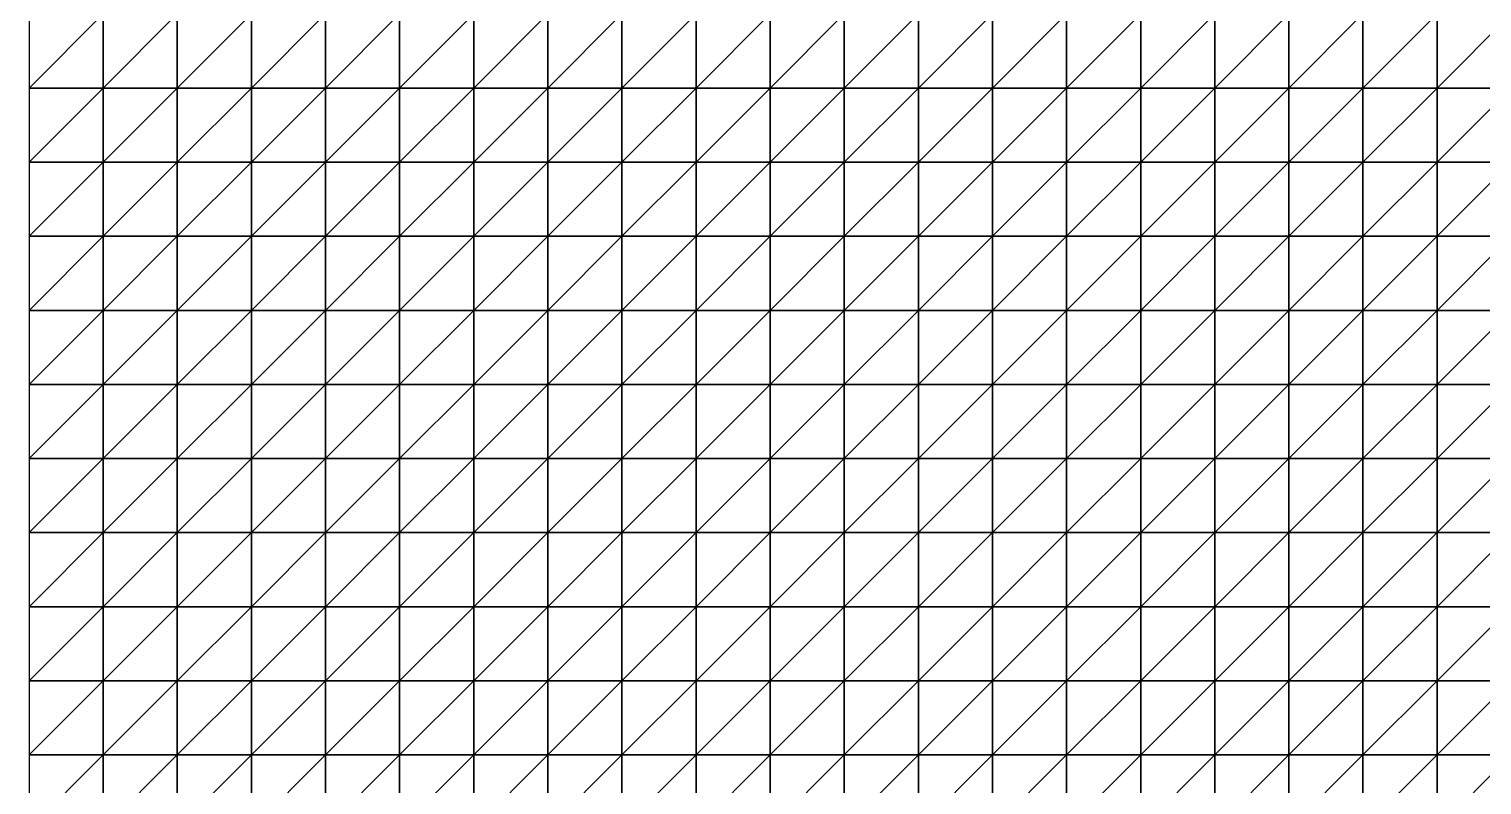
# Model space of a CAD drawing. Header units: metres. Extents: x 351000 to 353000, y 7455000 to 7457000.
# Drawn here: x 351000 to 351490.1, y 7456489.9 to 7456744.9 of the extents above; entities that cross this region are included whole.
import ezdxf

# ---------------------------------------------------------------- set-up
doc = ezdxf.new("R2010")
doc.units = ezdxf.units.M

msp = doc.modelspace()

# ---------------------------------------------------------------- linework, layer by layer
at = {"layer": 'BASE_OF_COVER_BOC'}
for points in [[(351000, 7456725, 1212.28), (351025, 7456725, 1211.44), (351025, 7456750, 1207.44)], [(351000, 7456725, 1212.28), (351025, 7456750, 1207.44), (351000, 7456750, 1208.28)], [(351025, 7456725, 1211.44), (351050, 7456725, 1209.77), (351050, 7456750, 1206.14)], [(351025, 7456725, 1211.44), (351050, 7456750, 1206.14), (351025, 7456750, 1207.44)], [(351050, 7456725, 1209.77), (351075, 7456725, 1208), (351075, 7456750, 1205.18)], [(351050, 7456725, 1209.77), (351075, 7456750, 1205.18), (351050, 7456750, 1206.14)], [(351075, 7456725, 1208), (351100, 7456725, 1206.81), (351100, 7456750, 1204.99)], [(351075, 7456725, 1208), (351100, 7456750, 1204.99), (351075, 7456750, 1205.18)], [(351100, 7456725, 1206.81), (351125, 7456725, 1206.5), (351125, 7456750, 1205.55)], [(351100, 7456725, 1206.81), (351125, 7456750, 1205.55), (351100, 7456750, 1204.99)], [(351125, 7456725, 1206.5), (351150, 7456725, 1206.9), (351150, 7456750, 1206.44)], [(351125, 7456725, 1206.5), (351150, 7456750, 1206.44), (351125, 7456750, 1205.55)], [(351150, 7456725, 1206.9), (351175, 7456725, 1207.53), (351175, 7456750, 1207.12)], [(351150, 7456725, 1206.9), (351175, 7456750, 1207.12), (351150, 7456750, 1206.44)], [(351175, 7456725, 1207.53), (351200, 7456725, 1207.84), (351200, 7456750, 1207.19)], [(351175, 7456725, 1207.53), (351200, 7456750, 1207.19), (351175, 7456750, 1207.12)], [(351200, 7456725, 1207.84), (351225, 7456725, 1207.48), (351225, 7456750, 1206.59)], [(351200, 7456725, 1207.84), (351225, 7456750, 1206.59), (351200, 7456750, 1207.19)], [(351225, 7456725, 1207.48), (351250, 7456725, 1206.52), (351250, 7456750, 1205.65)], [(351225, 7456725, 1207.48), (351250, 7456750, 1205.65), (351225, 7456750, 1206.59)], [(351250, 7456725, 1206.52), (351275, 7456725, 1205.38), (351275, 7456750, 1204.88)], [(351250, 7456725, 1206.52), (351275, 7456750, 1204.88), (351250, 7456750, 1205.65)], [(351275, 7456725, 1205.38), (351300, 7456725, 1204.66), (351300, 7456750, 1204.74)], [(351275, 7456725, 1205.38), (351300, 7456750, 1204.74), (351275, 7456750, 1204.88)], [(351300, 7456725, 1204.66), (351325, 7456725, 1204.83), (351325, 7456750, 1205.37)], [(351300, 7456725, 1204.66), (351325, 7456750, 1205.37), (351300, 7456750, 1204.74)], [(351325, 7456725, 1204.83), (351350, 7456725, 1206), (351350, 7456750, 1206.58)], [(351325, 7456725, 1204.83), (351350, 7456750, 1206.58), (351325, 7456750, 1205.37)], [(351350, 7456725, 1206), (351375, 7456725, 1207.91), (351375, 7456750, 1207.95)], [(351350, 7456725, 1206), (351375, 7456750, 1207.95), (351350, 7456750, 1206.58)], [(351375, 7456725, 1207.91), (351400, 7456725, 1210.06), (351400, 7456750, 1209.09)], [(351375, 7456725, 1207.91), (351400, 7456750, 1209.09), (351375, 7456750, 1207.95)], [(351400, 7456725, 1210.06), (351425, 7456725, 1211.97), (351425, 7456750, 1209.83)], [(351400, 7456725, 1210.06), (351425, 7456750, 1209.83), (351400, 7456750, 1209.09)], [(351425, 7456725, 1211.97), (351450, 7456725, 1213.38), (351450, 7456750, 1210.35)], [(351425, 7456725, 1211.97), (351450, 7456750, 1210.35), (351425, 7456750, 1209.83)], [(351450, 7456725, 1213.38), (351475, 7456725, 1214.37), (351475, 7456750, 1211.01)], [(351450, 7456725, 1213.38), (351475, 7456750, 1211.01), (351450, 7456750, 1210.35)], [(351475, 7456725, 1214.37), (351500, 7456725, 1215.24), (351500, 7456750, 1212.17)], [(351475, 7456725, 1214.37), (351500, 7456750, 1212.17), (351475, 7456750, 1211.01)], [(351000, 7456700, 1213.15), (351025, 7456700, 1212.87), (351025, 7456725, 1211.44)], [(351000, 7456700, 1213.15), (351025, 7456725, 1211.44), (351000, 7456725, 1212.28)], [(351025, 7456700, 1212.87), (351050, 7456700, 1211.71), (351050, 7456725, 1209.77)], [(351025, 7456700, 1212.87), (351050, 7456725, 1209.77), (351025, 7456725, 1211.44)], [(351050, 7456700, 1211.71), (351075, 7456700, 1210.14), (351075, 7456725, 1208)], [(351050, 7456700, 1211.71), (351075, 7456725, 1208), (351050, 7456725, 1209.77)], [(351075, 7456700, 1210.14), (351100, 7456700, 1208.77), (351100, 7456725, 1206.81)], [(351075, 7456700, 1210.14), (351100, 7456725, 1206.81), (351075, 7456725, 1208)], [(351100, 7456700, 1208.77), (351125, 7456700, 1208.09), (351125, 7456725, 1206.5)], [(351100, 7456700, 1208.77), (351125, 7456725, 1206.5), (351100, 7456725, 1206.81)], [(351125, 7456700, 1208.09), (351150, 7456700, 1208.22), (351150, 7456725, 1206.9)], [(351125, 7456700, 1208.09), (351150, 7456725, 1206.9), (351125, 7456725, 1206.5)], [(351150, 7456700, 1208.22), (351175, 7456700, 1208.92), (351175, 7456725, 1207.53)], [(351150, 7456700, 1208.22), (351175, 7456725, 1207.53), (351150, 7456725, 1206.9)], [(351175, 7456700, 1208.92), (351200, 7456700, 1209.65), (351200, 7456725, 1207.84)], [(351175, 7456700, 1208.92), (351200, 7456725, 1207.84), (351175, 7456725, 1207.53)], [(351200, 7456700, 1209.65), (351225, 7456700, 1209.91), (351225, 7456725, 1207.48)], [(351200, 7456700, 1209.65), (351225, 7456725, 1207.48), (351200, 7456725, 1207.84)], [(351225, 7456700, 1209.91), (351250, 7456700, 1209.45), (351250, 7456725, 1206.52)], [(351225, 7456700, 1209.91), (351250, 7456725, 1206.52), (351225, 7456725, 1207.48)], [(351250, 7456700, 1209.45), (351275, 7456700, 1208.44), (351275, 7456725, 1205.38)], [(351250, 7456700, 1209.45), (351275, 7456725, 1205.38), (351250, 7456725, 1206.52)], [(351275, 7456700, 1208.44), (351300, 7456700, 1207.4), (351300, 7456725, 1204.66)], [(351275, 7456700, 1208.44), (351300, 7456725, 1204.66), (351275, 7456725, 1205.38)], [(351300, 7456700, 1207.4), (351325, 7456700, 1206.96), (351325, 7456725, 1204.83)], [(351300, 7456700, 1207.4), (351325, 7456725, 1204.83), (351300, 7456725, 1204.66)], [(351325, 7456700, 1206.96), (351350, 7456700, 1207.53), (351350, 7456725, 1206)], [(351325, 7456700, 1206.96), (351350, 7456725, 1206), (351325, 7456725, 1204.83)], [(351350, 7456700, 1207.53), (351375, 7456700, 1209.17), (351375, 7456725, 1207.91)], [(351350, 7456700, 1207.53), (351375, 7456725, 1207.91), (351350, 7456725, 1206)], [(351375, 7456700, 1209.17), (351400, 7456700, 1211.49), (351400, 7456725, 1210.06)], [(351375, 7456700, 1209.17), (351400, 7456725, 1210.06), (351375, 7456725, 1207.91)], [(351400, 7456700, 1211.49), (351425, 7456700, 1213.92), (351425, 7456725, 1211.97)], [(351400, 7456700, 1211.49), (351425, 7456725, 1211.97), (351400, 7456725, 1210.06)], [(351425, 7456700, 1213.92), (351450, 7456700, 1215.88), (351450, 7456725, 1213.38)], [(351425, 7456700, 1213.92), (351450, 7456725, 1213.38), (351425, 7456725, 1211.97)], [(351450, 7456700, 1215.88), (351475, 7456700, 1217.1), (351475, 7456725, 1214.37)], [(351450, 7456700, 1215.88), (351475, 7456725, 1214.37), (351450, 7456725, 1213.38)], [(351475, 7456700, 1217.1), (351500, 7456700, 1217.68), (351500, 7456725, 1215.24)], [(351475, 7456700, 1217.1), (351500, 7456725, 1215.24), (351475, 7456725, 1214.37)], [(351000, 7456675, 1211.35), (351025, 7456675, 1212.09), (351025, 7456700, 1212.87)], [(351000, 7456675, 1211.35), (351025, 7456700, 1212.87), (351000, 7456700, 1213.15)], [(351025, 7456675, 1212.09), (351050, 7456675, 1212.28), (351050, 7456700, 1211.71)], [(351025, 7456675, 1212.09), (351050, 7456700, 1211.71), (351025, 7456700, 1212.87)], [(351050, 7456675, 1212.28), (351075, 7456675, 1211.93), (351075, 7456700, 1210.14)], [(351050, 7456675, 1212.28), (351075, 7456700, 1210.14), (351050, 7456700, 1211.71)], [(351075, 7456675, 1211.93), (351100, 7456675, 1211.34), (351100, 7456700, 1208.77)], [(351075, 7456675, 1211.93), (351100, 7456700, 1208.77), (351075, 7456700, 1210.14)], [(351100, 7456675, 1211.34), (351125, 7456675, 1210.93), (351125, 7456700, 1208.09)], [(351100, 7456675, 1211.34), (351125, 7456700, 1208.09), (351100, 7456700, 1208.77)], [(351125, 7456675, 1210.93), (351150, 7456675, 1211.04), (351150, 7456700, 1208.22)], [(351125, 7456675, 1210.93), (351150, 7456700, 1208.22), (351125, 7456700, 1208.09)], [(351150, 7456675, 1211.04), (351175, 7456675, 1211.72), (351175, 7456700, 1208.92)], [(351150, 7456675, 1211.04), (351175, 7456700, 1208.92), (351150, 7456700, 1208.22)], [(351175, 7456675, 1211.72), (351200, 7456675, 1212.69), (351200, 7456700, 1209.65)], [(351175, 7456675, 1211.72), (351200, 7456700, 1209.65), (351175, 7456700, 1208.92)], [(351200, 7456675, 1212.69), (351225, 7456675, 1213.47), (351225, 7456700, 1209.91)], [(351200, 7456675, 1212.69), (351225, 7456700, 1209.91), (351200, 7456700, 1209.65)], [(351225, 7456675, 1213.47), (351250, 7456675, 1213.65), (351250, 7456700, 1209.45)], [(351225, 7456675, 1213.47), (351250, 7456700, 1209.45), (351225, 7456700, 1209.91)], [(351250, 7456675, 1213.65), (351275, 7456675, 1213.09), (351275, 7456700, 1208.44)], [(351250, 7456675, 1213.65), (351275, 7456700, 1208.44), (351250, 7456700, 1209.45)], [(351275, 7456675, 1213.09), (351300, 7456675, 1212.06), (351300, 7456700, 1207.4)], [(351275, 7456675, 1213.09), (351300, 7456700, 1207.4), (351275, 7456700, 1208.44)], [(351300, 7456675, 1212.06), (351325, 7456675, 1211.11), (351325, 7456700, 1206.96)], [(351300, 7456675, 1212.06), (351325, 7456700, 1206.96), (351300, 7456700, 1207.4)], [(351325, 7456675, 1211.11), (351350, 7456675, 1210.84), (351350, 7456700, 1207.53)], [(351325, 7456675, 1211.11), (351350, 7456700, 1207.53), (351325, 7456700, 1206.96)], [(351350, 7456675, 1210.84), (351375, 7456675, 1211.59), (351375, 7456700, 1209.17)], [(351350, 7456675, 1210.84), (351375, 7456700, 1209.17), (351350, 7456700, 1207.53)], [(351375, 7456675, 1211.59), (351400, 7456675, 1213.31), (351400, 7456700, 1211.49)], [(351375, 7456675, 1211.59), (351400, 7456700, 1211.49), (351375, 7456700, 1209.17)], [(351400, 7456675, 1213.31), (351425, 7456675, 1215.52), (351425, 7456700, 1213.92)], [(351400, 7456675, 1213.31), (351425, 7456700, 1213.92), (351400, 7456700, 1211.49)], [(351425, 7456675, 1215.52), (351450, 7456675, 1217.59), (351450, 7456700, 1215.88)], [(351425, 7456675, 1215.52), (351450, 7456700, 1215.88), (351425, 7456700, 1213.92)], [(351450, 7456675, 1217.59), (351475, 7456675, 1218.98), (351475, 7456700, 1217.1)], [(351450, 7456675, 1217.59), (351475, 7456700, 1217.1), (351450, 7456700, 1215.88)], [(351475, 7456675, 1218.98), (351500, 7456675, 1219.47), (351500, 7456700, 1217.68)], [(351475, 7456675, 1218.98), (351500, 7456700, 1217.68), (351475, 7456700, 1217.1)], [(351000, 7456650, 1208.19), (351025, 7456650, 1210.13), (351025, 7456675, 1212.09)], [(351000, 7456650, 1208.19), (351025, 7456675, 1212.09), (351000, 7456675, 1211.35)], [(351025, 7456650, 1210.13), (351050, 7456650, 1212.06), (351050, 7456675, 1212.28)], [(351025, 7456650, 1210.13), (351050, 7456675, 1212.28), (351025, 7456675, 1212.09)], [(351050, 7456650, 1212.06), (351075, 7456650, 1213.54), (351075, 7456675, 1211.93)], [(351050, 7456650, 1212.06), (351075, 7456675, 1211.93), (351050, 7456675, 1212.28)], [(351075, 7456650, 1213.54), (351100, 7456650, 1214.39), (351100, 7456675, 1211.34)], [(351075, 7456650, 1213.54), (351100, 7456675, 1211.34), (351075, 7456675, 1211.93)], [(351100, 7456650, 1214.39), (351125, 7456650, 1214.78), (351125, 7456675, 1210.93)], [(351100, 7456650, 1214.39), (351125, 7456675, 1210.93), (351100, 7456675, 1211.34)], [(351125, 7456650, 1214.78), (351150, 7456650, 1215.08), (351150, 7456675, 1211.04)], [(351125, 7456650, 1214.78), (351150, 7456675, 1211.04), (351125, 7456675, 1210.93)], [(351150, 7456650, 1215.08), (351175, 7456650, 1215.58), (351175, 7456675, 1211.72)], [(351150, 7456650, 1215.08), (351175, 7456675, 1211.72), (351150, 7456675, 1211.04)], [(351175, 7456650, 1215.58), (351200, 7456650, 1216.38), (351200, 7456675, 1212.69)], [(351175, 7456650, 1215.58), (351200, 7456675, 1212.69), (351175, 7456675, 1211.72)], [(351200, 7456650, 1216.38), (351225, 7456650, 1217.26), (351225, 7456675, 1213.47)], [(351200, 7456650, 1216.38), (351225, 7456675, 1213.47), (351200, 7456675, 1212.69)], [(351225, 7456650, 1217.26), (351250, 7456650, 1217.85), (351250, 7456675, 1213.65)], [(351225, 7456650, 1217.26), (351250, 7456675, 1213.65), (351225, 7456675, 1213.47)], [(351250, 7456650, 1217.85), (351275, 7456650, 1217.82), (351275, 7456675, 1213.09)], [(351250, 7456650, 1217.85), (351275, 7456675, 1213.09), (351250, 7456675, 1213.65)], [(351275, 7456650, 1217.82), (351300, 7456650, 1217.13), (351300, 7456675, 1212.06)], [(351275, 7456650, 1217.82), (351300, 7456675, 1212.06), (351275, 7456675, 1213.09)], [(351300, 7456650, 1217.13), (351325, 7456650, 1216.06), (351325, 7456675, 1211.11)], [(351300, 7456650, 1217.13), (351325, 7456675, 1211.11), (351300, 7456675, 1212.06)], [(351325, 7456650, 1216.06), (351350, 7456650, 1215.14), (351350, 7456675, 1210.84)], [(351325, 7456650, 1216.06), (351350, 7456675, 1210.84), (351325, 7456675, 1211.11)], [(351350, 7456650, 1215.14), (351375, 7456650, 1214.9), (351375, 7456675, 1211.59)], [(351350, 7456650, 1215.14), (351375, 7456675, 1211.59), (351350, 7456675, 1210.84)], [(351375, 7456650, 1214.9), (351400, 7456650, 1215.59), (351400, 7456675, 1213.31)], [(351375, 7456650, 1214.9), (351400, 7456675, 1213.31), (351375, 7456675, 1211.59)], [(351400, 7456650, 1215.59), (351425, 7456650, 1217.07), (351425, 7456675, 1215.52)], [(351400, 7456650, 1215.59), (351425, 7456675, 1215.52), (351400, 7456675, 1213.31)], [(351425, 7456650, 1217.07), (351450, 7456650, 1218.84), (351450, 7456675, 1217.59)], [(351425, 7456650, 1217.07), (351450, 7456675, 1217.59), (351425, 7456675, 1215.52)], [(351450, 7456650, 1218.84), (351475, 7456650, 1220.29), (351475, 7456675, 1218.98)], [(351450, 7456650, 1218.84), (351475, 7456675, 1218.98), (351450, 7456675, 1217.59)], [(351475, 7456650, 1220.29), (351500, 7456650, 1220.98), (351500, 7456675, 1219.47)], [(351475, 7456650, 1220.29), (351500, 7456675, 1219.47), (351475, 7456675, 1218.98)], [(351000, 7456625, 1205.22), (351025, 7456625, 1208.11), (351025, 7456650, 1210.13)], [(351000, 7456625, 1205.22), (351025, 7456650, 1210.13), (351000, 7456650, 1208.19)], [(351025, 7456625, 1208.11), (351050, 7456625, 1211.53), (351050, 7456650, 1212.06)], [(351025, 7456625, 1208.11), (351050, 7456650, 1212.06), (351025, 7456650, 1210.13)], [(351050, 7456625, 1211.53), (351075, 7456625, 1214.75), (351075, 7456650, 1213.54)], [(351050, 7456625, 1211.53), (351075, 7456650, 1213.54), (351050, 7456650, 1212.06)], [(351075, 7456625, 1214.75), (351100, 7456625, 1217.17), (351100, 7456650, 1214.39)], [(351075, 7456625, 1214.75), (351100, 7456650, 1214.39), (351075, 7456650, 1213.54)], [(351100, 7456625, 1217.17), (351125, 7456625, 1218.6), (351125, 7456650, 1214.78)], [(351100, 7456625, 1217.17), (351125, 7456650, 1214.78), (351100, 7456650, 1214.39)], [(351125, 7456625, 1218.6), (351150, 7456625, 1219.21), (351150, 7456650, 1215.08)], [(351125, 7456625, 1218.6), (351150, 7456650, 1215.08), (351125, 7456650, 1214.78)], [(351150, 7456625, 1219.21), (351175, 7456625, 1219.45), (351175, 7456650, 1215.58)], [(351150, 7456625, 1219.21), (351175, 7456650, 1215.58), (351150, 7456650, 1215.08)], [(351175, 7456625, 1219.45), (351200, 7456625, 1219.74), (351200, 7456650, 1216.38)], [(351175, 7456625, 1219.45), (351200, 7456650, 1216.38), (351175, 7456650, 1215.58)], [(351200, 7456625, 1219.74), (351225, 7456625, 1220.26), (351225, 7456650, 1217.26)], [(351200, 7456625, 1219.74), (351225, 7456650, 1217.26), (351200, 7456650, 1216.38)], [(351225, 7456625, 1220.26), (351250, 7456625, 1220.89), (351250, 7456650, 1217.85)], [(351225, 7456625, 1220.26), (351250, 7456650, 1217.85), (351225, 7456650, 1217.26)], [(351250, 7456625, 1220.89), (351275, 7456625, 1221.3), (351275, 7456650, 1217.82)], [(351250, 7456625, 1220.89), (351275, 7456650, 1217.82), (351250, 7456650, 1217.85)], [(351275, 7456625, 1221.3), (351300, 7456625, 1221.2), (351300, 7456650, 1217.13)], [(351275, 7456625, 1221.3), (351300, 7456650, 1217.13), (351275, 7456650, 1217.82)], [(351300, 7456625, 1221.2), (351325, 7456625, 1220.54), (351325, 7456650, 1216.06)], [(351300, 7456625, 1221.2), (351325, 7456650, 1216.06), (351300, 7456650, 1217.13)], [(351325, 7456625, 1220.54), (351350, 7456625, 1219.57), (351350, 7456650, 1215.14)], [(351325, 7456625, 1220.54), (351350, 7456650, 1215.14), (351325, 7456650, 1216.06)], [(351350, 7456625, 1219.57), (351375, 7456625, 1218.74), (351375, 7456650, 1214.9)], [(351350, 7456625, 1219.57), (351375, 7456650, 1214.9), (351350, 7456650, 1215.14)], [(351375, 7456625, 1218.74), (351400, 7456625, 1218.5), (351400, 7456650, 1215.59)], [(351375, 7456625, 1218.74), (351400, 7456650, 1215.59), (351375, 7456650, 1214.9)], [(351400, 7456625, 1218.5), (351425, 7456625, 1219.05), (351425, 7456650, 1217.07)], [(351400, 7456625, 1218.5), (351425, 7456650, 1217.07), (351400, 7456650, 1215.59)], [(351425, 7456625, 1219.05), (351450, 7456625, 1220.23), (351450, 7456650, 1218.84)], [(351425, 7456625, 1219.05), (351450, 7456650, 1218.84), (351425, 7456650, 1217.07)], [(351450, 7456625, 1220.23), (351475, 7456625, 1221.6), (351475, 7456650, 1220.29)], [(351450, 7456625, 1220.23), (351475, 7456650, 1220.29), (351450, 7456650, 1218.84)], [(351475, 7456625, 1221.6), (351500, 7456625, 1222.65), (351500, 7456650, 1220.98)], [(351475, 7456625, 1221.6), (351500, 7456650, 1220.98), (351475, 7456650, 1220.29)], [(351000, 7456600, 1203.55), (351025, 7456600, 1206.78), (351025, 7456625, 1208.11)], [(351000, 7456600, 1203.55), (351025, 7456625, 1208.11), (351000, 7456625, 1205.22)], [(351025, 7456600, 1206.78), (351050, 7456600, 1210.89), (351050, 7456625, 1211.53)], [(351025, 7456600, 1206.78), (351050, 7456625, 1211.53), (351025, 7456625, 1208.11)], [(351050, 7456600, 1210.89), (351075, 7456600, 1215.1), (351075, 7456625, 1214.75)], [(351050, 7456600, 1210.89), (351075, 7456625, 1214.75), (351050, 7456625, 1211.53)], [(351075, 7456600, 1215.1), (351100, 7456600, 1218.64), (351100, 7456625, 1217.17)], [(351075, 7456600, 1215.1), (351100, 7456625, 1217.17), (351075, 7456625, 1214.75)], [(351100, 7456600, 1218.64), (351125, 7456600, 1220.96), (351125, 7456625, 1218.6)], [(351100, 7456600, 1218.64), (351125, 7456625, 1218.6), (351100, 7456625, 1217.17)], [(351125, 7456600, 1220.96), (351150, 7456600, 1221.99), (351150, 7456625, 1219.21)], [(351125, 7456600, 1220.96), (351150, 7456625, 1219.21), (351125, 7456625, 1218.6)], [(351150, 7456600, 1221.99), (351175, 7456600, 1222.09), (351175, 7456625, 1219.45)], [(351150, 7456600, 1221.99), (351175, 7456625, 1219.45), (351150, 7456625, 1219.21)], [(351175, 7456600, 1222.09), (351200, 7456600, 1221.85), (351200, 7456625, 1219.74)], [(351175, 7456600, 1222.09), (351200, 7456625, 1219.74), (351175, 7456625, 1219.45)], [(351200, 7456600, 1221.85), (351225, 7456600, 1221.8), (351225, 7456625, 1220.26)], [(351200, 7456600, 1221.85), (351225, 7456625, 1220.26), (351200, 7456625, 1219.74)], [(351225, 7456600, 1221.8), (351250, 7456600, 1222.18), (351250, 7456625, 1220.89)], [(351225, 7456600, 1221.8), (351250, 7456625, 1220.89), (351225, 7456625, 1220.26)], [(351250, 7456600, 1222.18), (351275, 7456600, 1222.87), (351275, 7456625, 1221.3)], [(351250, 7456600, 1222.18), (351275, 7456625, 1221.3), (351250, 7456625, 1220.89)], [(351275, 7456600, 1222.87), (351300, 7456600, 1223.49), (351300, 7456625, 1221.2)], [(351275, 7456600, 1222.87), (351300, 7456625, 1221.2), (351275, 7456625, 1221.3)], [(351300, 7456600, 1223.49), (351325, 7456600, 1223.7), (351325, 7456625, 1220.54)], [(351300, 7456600, 1223.49), (351325, 7456625, 1220.54), (351300, 7456625, 1221.2)], [(351325, 7456600, 1223.7), (351350, 7456600, 1223.35), (351350, 7456625, 1219.57)], [(351325, 7456600, 1223.7), (351350, 7456625, 1219.57), (351325, 7456625, 1220.54)], [(351350, 7456600, 1223.35), (351375, 7456600, 1222.64), (351375, 7456625, 1218.74)], [(351350, 7456600, 1223.35), (351375, 7456625, 1218.74), (351350, 7456625, 1219.57)], [(351375, 7456600, 1222.64), (351400, 7456600, 1221.97), (351400, 7456625, 1218.5)], [(351375, 7456600, 1222.64), (351400, 7456625, 1218.5), (351375, 7456625, 1218.74)], [(351400, 7456600, 1221.97), (351425, 7456600, 1221.77), (351425, 7456625, 1219.05)], [(351400, 7456600, 1221.97), (351425, 7456625, 1219.05), (351400, 7456625, 1218.5)], [(351425, 7456600, 1221.77), (351450, 7456600, 1222.26), (351450, 7456625, 1220.23)], [(351425, 7456600, 1221.77), (351450, 7456625, 1220.23), (351425, 7456625, 1219.05)], [(351450, 7456600, 1222.26), (351475, 7456600, 1223.34), (351475, 7456625, 1221.6)], [(351450, 7456600, 1222.26), (351475, 7456625, 1221.6), (351450, 7456625, 1220.23)], [(351475, 7456600, 1223.34), (351500, 7456600, 1224.67), (351500, 7456625, 1222.65)], [(351475, 7456600, 1223.34), (351500, 7456625, 1222.65), (351475, 7456625, 1221.6)], [(351000, 7456575, 1203.47), (351025, 7456575, 1206.31), (351025, 7456600, 1206.78)], [(351000, 7456575, 1203.47), (351025, 7456600, 1206.78), (351000, 7456600, 1203.55)], [(351025, 7456575, 1206.31), (351050, 7456575, 1210.05), (351050, 7456600, 1210.89)], [(351025, 7456575, 1206.31), (351050, 7456600, 1210.89), (351025, 7456600, 1206.78)], [(351050, 7456575, 1210.05), (351075, 7456575, 1214.19), (351075, 7456600, 1215.1)], [(351050, 7456575, 1210.05), (351075, 7456600, 1215.1), (351050, 7456600, 1210.89)], [(351075, 7456575, 1214.19), (351100, 7456575, 1218.03), (351100, 7456600, 1218.64)], [(351075, 7456575, 1214.19), (351100, 7456600, 1218.64), (351075, 7456600, 1215.1)], [(351100, 7456575, 1218.03), (351125, 7456575, 1220.87), (351125, 7456600, 1220.96)], [(351100, 7456575, 1218.03), (351125, 7456600, 1220.96), (351100, 7456600, 1218.64)], [(351125, 7456575, 1220.87), (351150, 7456575, 1222.38), (351150, 7456600, 1221.99)], [(351125, 7456575, 1220.87), (351150, 7456600, 1221.99), (351125, 7456600, 1220.96)], [(351150, 7456575, 1222.38), (351175, 7456575, 1222.66), (351175, 7456600, 1222.09)], [(351150, 7456575, 1222.38), (351175, 7456600, 1222.09), (351150, 7456600, 1221.99)], [(351175, 7456575, 1222.66), (351200, 7456575, 1222.24), (351200, 7456600, 1221.85)], [(351175, 7456575, 1222.66), (351200, 7456600, 1221.85), (351175, 7456600, 1222.09)], [(351200, 7456575, 1222.24), (351225, 7456575, 1221.82), (351225, 7456600, 1221.8)], [(351200, 7456575, 1222.24), (351225, 7456600, 1221.8), (351200, 7456600, 1221.85)], [(351225, 7456575, 1221.82), (351250, 7456575, 1221.93), (351250, 7456600, 1222.18)], [(351225, 7456575, 1221.82), (351250, 7456600, 1222.18), (351225, 7456600, 1221.8)], [(351250, 7456575, 1221.93), (351275, 7456575, 1222.74), (351275, 7456600, 1222.87)], [(351250, 7456575, 1221.93), (351275, 7456600, 1222.87), (351250, 7456600, 1222.18)], [(351275, 7456575, 1222.74), (351300, 7456575, 1224), (351300, 7456600, 1223.49)], [(351275, 7456575, 1222.74), (351300, 7456600, 1223.49), (351275, 7456600, 1222.87)], [(351300, 7456575, 1224), (351325, 7456575, 1225.23), (351325, 7456600, 1223.7)], [(351300, 7456575, 1224), (351325, 7456600, 1223.7), (351300, 7456600, 1223.49)], [(351325, 7456575, 1225.23), (351350, 7456575, 1225.97), (351350, 7456600, 1223.35)], [(351325, 7456575, 1225.23), (351350, 7456600, 1223.35), (351325, 7456600, 1223.7)], [(351350, 7456575, 1225.97), (351375, 7456575, 1226.01), (351375, 7456600, 1222.64)], [(351350, 7456575, 1225.97), (351375, 7456600, 1222.64), (351350, 7456600, 1223.35)], [(351375, 7456575, 1226.01), (351400, 7456575, 1225.54), (351400, 7456600, 1221.97)], [(351375, 7456575, 1226.01), (351400, 7456600, 1221.97), (351375, 7456600, 1222.64)], [(351400, 7456575, 1225.54), (351425, 7456575, 1225), (351425, 7456600, 1221.77)], [(351400, 7456575, 1225.54), (351425, 7456600, 1221.77), (351400, 7456600, 1221.97)], [(351425, 7456575, 1225), (351450, 7456575, 1224.9), (351450, 7456600, 1222.26)], [(351425, 7456575, 1225), (351450, 7456600, 1222.26), (351425, 7456600, 1221.77)], [(351450, 7456575, 1224.9), (351475, 7456575, 1225.53), (351475, 7456600, 1223.34)], [(351450, 7456575, 1224.9), (351475, 7456600, 1223.34), (351450, 7456600, 1222.26)], [(351475, 7456575, 1225.53), (351500, 7456575, 1226.88), (351500, 7456600, 1224.67)], [(351475, 7456575, 1225.53), (351500, 7456600, 1224.67), (351475, 7456600, 1223.34)], [(351000, 7456550, 1204.47), (351025, 7456550, 1206.36), (351025, 7456575, 1206.31)], [(351000, 7456550, 1204.47), (351025, 7456575, 1206.31), (351000, 7456575, 1203.47)], [(351025, 7456550, 1206.36), (351050, 7456550, 1208.91), (351050, 7456575, 1210.05)], [(351025, 7456550, 1206.36), (351050, 7456575, 1210.05), (351025, 7456575, 1206.31)], [(351050, 7456550, 1208.91), (351075, 7456550, 1212.05), (351075, 7456575, 1214.19)], [(351050, 7456550, 1208.91), (351075, 7456575, 1214.19), (351050, 7456575, 1210.05)], [(351075, 7456550, 1212.05), (351100, 7456550, 1215.36), (351100, 7456575, 1218.03)], [(351075, 7456550, 1212.05), (351100, 7456575, 1218.03), (351075, 7456575, 1214.19)], [(351100, 7456550, 1215.36), (351125, 7456550, 1218.26), (351125, 7456575, 1220.87)], [(351100, 7456550, 1215.36), (351125, 7456575, 1220.87), (351100, 7456575, 1218.03)], [(351125, 7456550, 1218.26), (351150, 7456550, 1220.24), (351150, 7456575, 1222.38)], [(351125, 7456550, 1218.26), (351150, 7456575, 1222.38), (351125, 7456575, 1220.87)], [(351150, 7456550, 1220.24), (351175, 7456550, 1221.1), (351175, 7456575, 1222.66)], [(351150, 7456550, 1220.24), (351175, 7456575, 1222.66), (351150, 7456575, 1222.38)], [(351175, 7456550, 1221.1), (351200, 7456550, 1221.1), (351200, 7456575, 1222.24)], [(351175, 7456550, 1221.1), (351200, 7456575, 1222.24), (351175, 7456575, 1222.66)], [(351200, 7456550, 1221.1), (351225, 7456550, 1220.79), (351225, 7456575, 1221.82)], [(351200, 7456550, 1221.1), (351225, 7456575, 1221.82), (351200, 7456575, 1222.24)], [(351225, 7456550, 1220.79), (351250, 7456550, 1220.84), (351250, 7456575, 1221.93)], [(351225, 7456550, 1220.79), (351250, 7456575, 1221.93), (351225, 7456575, 1221.82)], [(351250, 7456550, 1220.84), (351275, 7456550, 1221.67), (351275, 7456575, 1222.74)], [(351250, 7456550, 1220.84), (351275, 7456575, 1222.74), (351250, 7456575, 1221.93)], [(351275, 7456550, 1221.67), (351300, 7456550, 1223.29), (351300, 7456575, 1224)], [(351275, 7456550, 1221.67), (351300, 7456575, 1224), (351275, 7456575, 1222.74)], [(351300, 7456550, 1223.29), (351325, 7456550, 1225.29), (351325, 7456575, 1225.23)], [(351300, 7456550, 1223.29), (351325, 7456575, 1225.23), (351300, 7456575, 1224)], [(351325, 7456550, 1225.29), (351350, 7456550, 1227.08), (351350, 7456575, 1225.97)], [(351325, 7456550, 1225.29), (351350, 7456575, 1225.97), (351325, 7456575, 1225.23)], [(351350, 7456550, 1227.08), (351375, 7456550, 1228.16), (351375, 7456575, 1226.01)], [(351350, 7456550, 1227.08), (351375, 7456575, 1226.01), (351350, 7456575, 1225.97)], [(351375, 7456550, 1228.16), (351400, 7456550, 1228.38), (351400, 7456575, 1225.54)], [(351375, 7456550, 1228.16), (351400, 7456575, 1225.54), (351375, 7456575, 1226.01)], [(351400, 7456550, 1228.38), (351425, 7456550, 1228), (351425, 7456575, 1225)], [(351400, 7456550, 1228.38), (351425, 7456575, 1225), (351400, 7456575, 1225.54)], [(351425, 7456550, 1228), (351450, 7456550, 1227.59), (351450, 7456575, 1224.9)], [(351425, 7456550, 1228), (351450, 7456575, 1224.9), (351425, 7456575, 1225)], [(351450, 7456550, 1227.59), (351475, 7456550, 1227.76), (351475, 7456575, 1225.53)], [(351450, 7456550, 1227.59), (351475, 7456575, 1225.53), (351450, 7456575, 1224.9)], [(351475, 7456550, 1227.76), (351500, 7456550, 1228.9), (351500, 7456575, 1226.88)], [(351475, 7456550, 1227.76), (351500, 7456575, 1226.88), (351475, 7456575, 1225.53)], [(351000, 7456525, 1205.65), (351025, 7456525, 1206.48), (351025, 7456550, 1206.36)], [(351000, 7456525, 1205.65), (351025, 7456550, 1206.36), (351000, 7456550, 1204.47)], [(351025, 7456525, 1206.48), (351050, 7456525, 1207.58), (351050, 7456550, 1208.91)], [(351025, 7456525, 1206.48), (351050, 7456550, 1208.91), (351025, 7456550, 1206.36)], [(351050, 7456525, 1207.58), (351075, 7456525, 1209.27), (351075, 7456550, 1212.05)], [(351050, 7456525, 1207.58), (351075, 7456550, 1212.05), (351050, 7456550, 1208.91)], [(351075, 7456525, 1209.27), (351100, 7456525, 1211.55), (351100, 7456550, 1215.36)], [(351075, 7456525, 1209.27), (351100, 7456550, 1215.36), (351075, 7456550, 1212.05)], [(351100, 7456525, 1211.55), (351125, 7456525, 1214.12), (351125, 7456550, 1218.26)], [(351100, 7456525, 1211.55), (351125, 7456550, 1218.26), (351100, 7456550, 1215.36)], [(351125, 7456525, 1214.12), (351150, 7456525, 1216.47), (351150, 7456550, 1220.24)], [(351125, 7456525, 1214.12), (351150, 7456550, 1220.24), (351125, 7456550, 1218.26)], [(351150, 7456525, 1216.47), (351175, 7456525, 1218.15), (351175, 7456550, 1221.1)], [(351150, 7456525, 1216.47), (351175, 7456550, 1221.1), (351150, 7456550, 1220.24)], [(351175, 7456525, 1218.15), (351200, 7456525, 1219.04), (351200, 7456550, 1221.1)], [(351175, 7456525, 1218.15), (351200, 7456550, 1221.1), (351175, 7456550, 1221.1)], [(351200, 7456525, 1219.04), (351225, 7456525, 1219.38), (351225, 7456550, 1220.79)], [(351200, 7456525, 1219.04), (351225, 7456550, 1220.79), (351200, 7456550, 1221.1)], [(351225, 7456525, 1219.38), (351250, 7456525, 1219.67), (351250, 7456550, 1220.84)], [(351225, 7456525, 1219.38), (351250, 7456550, 1220.84), (351225, 7456550, 1220.79)], [(351250, 7456525, 1219.67), (351275, 7456525, 1220.46), (351275, 7456550, 1221.67)], [(351250, 7456525, 1219.67), (351275, 7456550, 1221.67), (351250, 7456550, 1220.84)], [(351275, 7456525, 1220.46), (351300, 7456525, 1222.02), (351300, 7456550, 1223.29)], [(351275, 7456525, 1220.46), (351300, 7456550, 1223.29), (351275, 7456550, 1221.67)], [(351300, 7456525, 1222.02), (351325, 7456525, 1224.23), (351325, 7456550, 1225.29)], [(351300, 7456525, 1222.02), (351325, 7456550, 1225.29), (351300, 7456550, 1223.29)], [(351325, 7456525, 1224.23), (351350, 7456525, 1226.6), (351350, 7456550, 1227.08)], [(351325, 7456525, 1224.23), (351350, 7456550, 1227.08), (351325, 7456550, 1225.29)], [(351350, 7456525, 1226.6), (351375, 7456525, 1228.54), (351375, 7456550, 1228.16)], [(351350, 7456525, 1226.6), (351375, 7456550, 1228.16), (351350, 7456550, 1227.08)], [(351375, 7456525, 1228.54), (351400, 7456525, 1229.62), (351400, 7456550, 1228.38)], [(351375, 7456525, 1228.54), (351400, 7456550, 1228.38), (351375, 7456550, 1228.16)], [(351400, 7456525, 1229.62), (351425, 7456525, 1229.81), (351425, 7456550, 1228)], [(351400, 7456525, 1229.62), (351425, 7456550, 1228), (351400, 7456550, 1228.38)], [(351425, 7456525, 1229.81), (351450, 7456525, 1229.54), (351450, 7456550, 1227.59)], [(351425, 7456525, 1229.81), (351450, 7456550, 1227.59), (351425, 7456550, 1228)], [(351450, 7456525, 1229.54), (351475, 7456525, 1229.5), (351475, 7456550, 1227.76)], [(351450, 7456525, 1229.54), (351475, 7456550, 1227.76), (351450, 7456550, 1227.59)], [(351475, 7456525, 1229.5), (351500, 7456525, 1230.37), (351500, 7456550, 1228.9)], [(351475, 7456525, 1229.5), (351500, 7456550, 1228.9), (351475, 7456550, 1227.76)], [(351000, 7456500, 1206.36), (351025, 7456500, 1206.42), (351025, 7456525, 1206.48)], [(351000, 7456500, 1206.36), (351025, 7456525, 1206.48), (351000, 7456525, 1205.65)], [(351025, 7456500, 1206.42), (351050, 7456500, 1206.42), (351050, 7456525, 1207.58)], [(351025, 7456500, 1206.42), (351050, 7456525, 1207.58), (351025, 7456525, 1206.48)], [(351050, 7456500, 1206.42), (351075, 7456500, 1206.85), (351075, 7456525, 1209.27)], [(351050, 7456500, 1206.42), (351075, 7456525, 1209.27), (351050, 7456525, 1207.58)], [(351075, 7456500, 1206.85), (351100, 7456500, 1208.04), (351100, 7456525, 1211.55)], [(351075, 7456500, 1206.85), (351100, 7456525, 1211.55), (351075, 7456525, 1209.27)], [(351100, 7456500, 1208.04), (351125, 7456500, 1210.03), (351125, 7456525, 1214.12)], [(351100, 7456500, 1208.04), (351125, 7456525, 1214.12), (351100, 7456525, 1211.55)], [(351125, 7456500, 1210.03), (351150, 7456500, 1212.48), (351150, 7456525, 1216.47)], [(351125, 7456500, 1210.03), (351150, 7456525, 1216.47), (351125, 7456525, 1214.12)], [(351150, 7456500, 1212.48), (351175, 7456500, 1214.89), (351175, 7456525, 1218.15)], [(351150, 7456500, 1212.48), (351175, 7456525, 1218.15), (351150, 7456525, 1216.47)], [(351175, 7456500, 1214.89), (351200, 7456500, 1216.79), (351200, 7456525, 1219.04)], [(351175, 7456500, 1214.89), (351200, 7456525, 1219.04), (351175, 7456525, 1218.15)], [(351200, 7456500, 1216.79), (351225, 7456500, 1218.03), (351225, 7456525, 1219.38)], [(351200, 7456500, 1216.79), (351225, 7456525, 1219.38), (351200, 7456525, 1219.04)], [(351225, 7456500, 1218.03), (351250, 7456500, 1218.79), (351250, 7456525, 1219.67)], [(351225, 7456500, 1218.03), (351250, 7456525, 1219.67), (351225, 7456525, 1219.38)], [(351250, 7456500, 1218.79), (351275, 7456500, 1219.53), (351275, 7456525, 1220.46)], [(351250, 7456500, 1218.79), (351275, 7456525, 1220.46), (351250, 7456525, 1219.67)], [(351275, 7456500, 1219.53), (351300, 7456500, 1220.69), (351300, 7456525, 1222.02)], [(351275, 7456500, 1219.53), (351300, 7456525, 1222.02), (351275, 7456525, 1220.46)], [(351300, 7456500, 1220.69), (351325, 7456500, 1222.49), (351325, 7456525, 1224.23)], [(351300, 7456500, 1220.69), (351325, 7456525, 1224.23), (351300, 7456525, 1222.02)], [(351325, 7456500, 1222.49), (351350, 7456500, 1224.76), (351350, 7456525, 1226.6)], [(351325, 7456500, 1222.49), (351350, 7456525, 1226.6), (351325, 7456525, 1224.23)], [(351350, 7456500, 1224.76), (351375, 7456500, 1227.06), (351375, 7456525, 1228.54)], [(351350, 7456500, 1224.76), (351375, 7456525, 1228.54), (351350, 7456525, 1226.6)], [(351375, 7456500, 1227.06), (351400, 7456500, 1228.85), (351400, 7456525, 1229.62)], [(351375, 7456500, 1227.06), (351400, 7456525, 1229.62), (351375, 7456525, 1228.54)], [(351400, 7456500, 1228.85), (351425, 7456500, 1229.86), (351425, 7456525, 1229.81)], [(351400, 7456500, 1228.85), (351425, 7456525, 1229.81), (351400, 7456525, 1229.62)], [(351425, 7456500, 1229.86), (351450, 7456500, 1230.19), (351450, 7456525, 1229.54)], [(351425, 7456500, 1229.86), (351450, 7456525, 1229.54), (351425, 7456525, 1229.81)], [(351450, 7456500, 1230.19), (351475, 7456500, 1230.39), (351475, 7456525, 1229.5)], [(351450, 7456500, 1230.19), (351475, 7456525, 1229.5), (351450, 7456525, 1229.54)], [(351475, 7456500, 1230.39), (351500, 7456500, 1231.18), (351500, 7456525, 1230.37)], [(351475, 7456500, 1230.39), (351500, 7456525, 1230.37), (351475, 7456525, 1229.5)], [(351000, 7456475, 1206.43), (351025, 7456475, 1206.27), (351025, 7456500, 1206.42)], [(351000, 7456475, 1206.43), (351025, 7456500, 1206.42), (351000, 7456500, 1206.36)], [(351025, 7456475, 1206.27), (351050, 7456475, 1205.91), (351050, 7456500, 1206.42)], [(351025, 7456475, 1206.27), (351050, 7456500, 1206.42), (351025, 7456500, 1206.42)], [(351050, 7456475, 1205.91), (351075, 7456475, 1205.71), (351075, 7456500, 1206.85)], [(351050, 7456475, 1205.91), (351075, 7456500, 1206.85), (351050, 7456500, 1206.42)], [(351075, 7456475, 1205.71), (351100, 7456475, 1206.11), (351100, 7456500, 1208.04)], [(351075, 7456475, 1205.71), (351100, 7456500, 1208.04), (351075, 7456500, 1206.85)], [(351100, 7456475, 1206.11), (351125, 7456475, 1207.42), (351125, 7456500, 1210.03)], [(351100, 7456475, 1206.11), (351125, 7456500, 1210.03), (351100, 7456500, 1208.04)], [(351125, 7456475, 1207.42), (351150, 7456475, 1209.58), (351150, 7456500, 1212.48)], [(351125, 7456475, 1207.42), (351150, 7456500, 1212.48), (351125, 7456500, 1210.03)], [(351150, 7456475, 1209.58), (351175, 7456475, 1212.22), (351175, 7456500, 1214.89)], [(351150, 7456475, 1209.58), (351175, 7456500, 1214.89), (351150, 7456500, 1212.48)], [(351175, 7456475, 1212.22), (351200, 7456475, 1214.78), (351200, 7456500, 1216.79)], [(351175, 7456475, 1212.22), (351200, 7456500, 1216.79), (351175, 7456500, 1214.89)], [(351200, 7456475, 1214.78), (351225, 7456475, 1216.78), (351225, 7456500, 1218.03)], [(351200, 7456475, 1214.78), (351225, 7456500, 1218.03), (351200, 7456500, 1216.79)], [(351225, 7456475, 1216.78), (351250, 7456475, 1218.06), (351250, 7456500, 1218.79)], [(351225, 7456475, 1216.78), (351250, 7456500, 1218.79), (351225, 7456500, 1218.03)], [(351250, 7456475, 1218.06), (351275, 7456475, 1218.82), (351275, 7456500, 1219.53)], [(351250, 7456475, 1218.06), (351275, 7456500, 1219.53), (351250, 7456500, 1218.79)], [(351275, 7456475, 1218.82), (351300, 7456475, 1219.49), (351300, 7456500, 1220.69)], [(351275, 7456475, 1218.82), (351300, 7456500, 1220.69), (351275, 7456500, 1219.53)], [(351300, 7456475, 1219.49), (351325, 7456475, 1220.55), (351325, 7456500, 1222.49)], [(351300, 7456475, 1219.49), (351325, 7456500, 1222.49), (351300, 7456500, 1220.69)], [(351325, 7456475, 1220.55), (351350, 7456475, 1222.19), (351350, 7456500, 1224.76)], [(351325, 7456475, 1220.55), (351350, 7456500, 1224.76), (351325, 7456500, 1222.49)], [(351350, 7456475, 1222.19), (351375, 7456475, 1224.31), (351375, 7456500, 1227.06)], [(351350, 7456475, 1222.19), (351375, 7456500, 1227.06), (351350, 7456500, 1224.76)], [(351375, 7456475, 1224.31), (351400, 7456475, 1226.49), (351400, 7456500, 1228.85)], [(351375, 7456475, 1224.31), (351400, 7456500, 1228.85), (351375, 7456500, 1227.06)], [(351400, 7456475, 1226.49), (351425, 7456475, 1228.3), (351425, 7456500, 1229.86)], [(351400, 7456475, 1226.49), (351425, 7456500, 1229.86), (351400, 7456500, 1228.85)], [(351425, 7456475, 1228.3), (351450, 7456475, 1229.55), (351450, 7456500, 1230.19)], [(351425, 7456475, 1228.3), (351450, 7456500, 1230.19), (351425, 7456500, 1229.86)], [(351450, 7456475, 1229.55), (351475, 7456475, 1230.43), (351475, 7456500, 1230.39)], [(351450, 7456475, 1229.55), (351475, 7456500, 1230.39), (351450, 7456500, 1230.19)], [(351475, 7456475, 1230.43), (351500, 7456475, 1231.5), (351500, 7456500, 1231.18)], [(351475, 7456475, 1230.43), (351500, 7456500, 1231.18), (351475, 7456500, 1230.39)]]:
    msp.add_3dface(points, dxfattribs=at)

doc.saveas('drawing.dxf')
